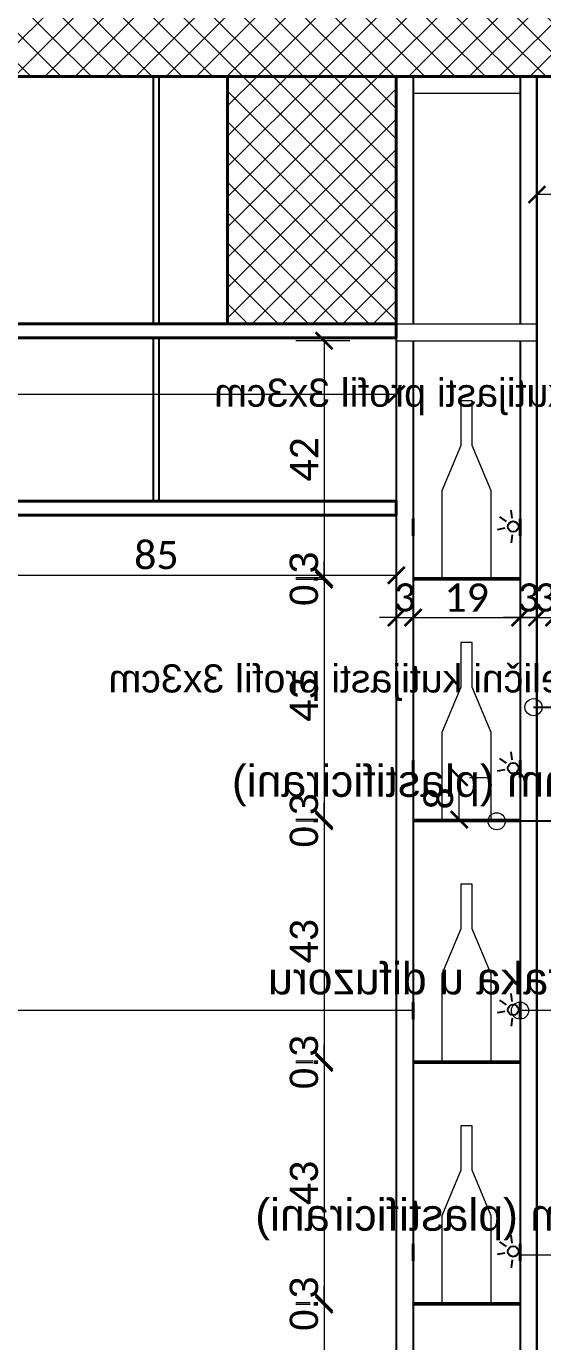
# Model space of a CAD drawing. Header units: centimetres. Extents: x -26724 to 60145, y -23645 to 6771.
# Drawn here: x 7669.3 to 7761.1, y 533.3 to 767.2 of the extents above; entities that cross this region are included whole.
import ezdxf

# ---------------------------------------------------------------- set-up
doc = ezdxf.new("R2010")
doc.units = ezdxf.units.CM
doc.linetypes.add('DALEKOVOD_VN', pattern=[5, 2.5, -2.5])
for name, color, linetype, lineweight in [('2.IZGLED', 7, 'Continuous', 13), ('4.KOTE', 88, 'Continuous', 15), ('zid', 7, 'Continuous', 40)]:
    doc.layers.add(name, color=color, linetype=linetype, lineweight=lineweight)
doc.layers.add('3.IZGLED 2', color=7, linetype='Continuous', lineweight=9, true_color=0x4a4a4a)
doc.layers.add('IZGLED 2', color=253, linetype='Continuous', lineweight=9, true_color=0x828282)
doc.layers.add('tekst', color=7, linetype='Continuous')
doc.layers.add('tekst @ 50', color=7, linetype='Continuous')
doc.styles.add('Notes', font='arial.ttf', dxfattribs={"height": 3})
doc.styles.get("Standard").update_dxf_attribs({"font": 'calibri.ttf'})
doc.dimstyles.new('ja 1 30 izgledi zidova', dxfattribs={"dimtxt": 5, "dimasz": 3, "dimexe": 5, "dimexo": 5, "dimgap": 1, "dimtad": 1, "dimdec": 0, "dimtxsty": 'Standard', "dimblk": 'ARCHTICK', "dimcen": 2.5, "dimclrd": 256, "dimclrt": 7, "dimadec": 0, "dimazin": 0, "dimtfac": 1, "dimtdec": 0, "dimtix": 1, "dimtmove": 1, "dimatfit": 3, "dimldrblk": 'ARCHTICK', "dimfxl": 5, "dimfxlon": 1, "dimlwd": 0, "dimlwe": 9, "dimarcsym": 0})
pattern_1 = [(45, (831.1012, -1e-13), (-2.6940768, 2.6940768), []), (135, (831.1012, -1e-13), (-2.6940768, -2.6940768), [])]

# ---------------------------------------------------------------- blocks, each defined once
blk = doc.blocks.new('_ArchTick')
at = {"color": 0, "linetype": 'ByBlock', "const_width": 0.15}
blk.add_lwpolyline([(-0.5, -0.5), (0.5, 0.5)], dxfattribs=at)
blk = doc.blocks.new('*D1293')
at = {"layer": '4.KOTE', "color": 0, "lineweight": 9, "transparency": 16777216}
for p, q in [((7760.08, 740.56), (7760.08, 732.28)), ((7876.26, 740.34), (7876.26, 732.28))]:
    blk.add_line(p, q, dxfattribs=at)
at = {"layer": '4.KOTE', "lineweight": 0, "transparency": 16777216}
blk.add_line((7876.26, 737.28), (7760.08, 737.28), dxfattribs=at)
at = {"layer": 'Defpoints', "color": 0, "transparency": 16777216}
for p in [(7760.08, 752.26, -13.5), (7876.26, 752.26, 14.67), (7760.08, 737.28)]:
    blk.add_point(p, dxfattribs=at)
at = {"layer": '4.KOTE', "lineweight": 0, "transparency": 16777216, "xscale": 3, "yscale": 3, "zscale": 3, "rotation": 180}
blk.add_blockref('_ArchTick', (7760.08, 737.28), dxfattribs=at)
at = {"layer": '4.KOTE', "lineweight": 0, "transparency": 16777216, "xscale": 3, "yscale": 3, "zscale": 3}
blk.add_blockref('_ArchTick', (7876.26, 737.28), dxfattribs=at)
at = {"layer": '4.KOTE', "color": 7, "transparency": 16777216, "insert": (7818.17, 740.84), "char_height": 5, "attachment_point": 5}
blk.add_mtext('116', dxfattribs=at)
blk = doc.blocks.new('*D1298')
at = {"layer": '4.KOTE', "color": 0, "lineweight": 9, "transparency": 16777216}
for p, q in [((7735.08, 660.98), (7735.08, 667.06)), ((7738.08, 660.98), (7738.08, 667.06))]:
    blk.add_line(p, q, dxfattribs=at)
at = {"layer": '4.KOTE', "lineweight": 0, "transparency": 16777216}
for p, q in [((7735.08, 662.06), (7732.08, 662.06)), ((7735.08, 662.06), (7738.08, 662.06)), ((7738.08, 662.06), (7741.08, 662.06))]:
    blk.add_line(p, q, dxfattribs=at)
at = {"layer": 'Defpoints', "color": 0, "transparency": 16777216}
for p in [(7738.08, 662.06), (7735.08, 656.71, -13.5), (7738.08, 656.71, -13.5)]:
    blk.add_point(p, dxfattribs=at)
at = {"layer": '4.KOTE', "lineweight": 0, "transparency": 16777216, "xscale": 3, "yscale": 3, "zscale": 3}
blk.add_blockref('_ArchTick', (7735.08, 662.06), dxfattribs=at)
at = {"layer": '4.KOTE', "lineweight": 0, "transparency": 16777216, "xscale": 3, "yscale": 3, "zscale": 3, "rotation": 180}
blk.add_blockref('_ArchTick', (7738.08, 662.06), dxfattribs=at)
at = {"layer": '4.KOTE', "color": 7, "transparency": 16777216, "insert": (7736.58, 665.62), "char_height": 5, "attachment_point": 5}
blk.add_mtext('3', dxfattribs=at)
blk = doc.blocks.new('*D1299')
at = {"layer": '4.KOTE', "color": 0, "lineweight": 9, "transparency": 16777216}
for p, q in [((7738.08, 660.98), (7738.08, 667.06)), ((7757.08, 662.71), (7757.08, 667.06))]:
    blk.add_line(p, q, dxfattribs=at)
at = {"layer": '4.KOTE', "lineweight": 0, "transparency": 16777216}
blk.add_line((7738.08, 662.06), (7757.08, 662.06), dxfattribs=at)
at = {"layer": 'Defpoints', "color": 0, "transparency": 16777216}
for p in [(7757.08, 662.06), (7757.08, 660.53, -13.5), (7738.08, 656.71, -13.5)]:
    blk.add_point(p, dxfattribs=at)
at = {"layer": '4.KOTE', "lineweight": 0, "transparency": 16777216, "xscale": 3, "yscale": 3, "zscale": 3, "rotation": 180}
blk.add_blockref('_ArchTick', (7738.08, 662.06), dxfattribs=at)
at = {"layer": '4.KOTE', "lineweight": 0, "transparency": 16777216, "xscale": 3, "yscale": 3, "zscale": 3}
blk.add_blockref('_ArchTick', (7757.08, 662.06), dxfattribs=at)
at = {"layer": '4.KOTE', "color": 7, "transparency": 16777216, "insert": (7747.58, 665.62), "char_height": 5, "attachment_point": 5}
blk.add_mtext('19', dxfattribs=at)
blk = doc.blocks.new('*D1300')
at = {"layer": '4.KOTE', "color": 0, "lineweight": 9, "transparency": 16777216}
for p, q in [((7757.08, 662.71), (7757.08, 667.06)), ((7760.08, 662.42), (7760.08, 667.06))]:
    blk.add_line(p, q, dxfattribs=at)
at = {"layer": '4.KOTE', "lineweight": 0, "transparency": 16777216}
for p, q in [((7757.08, 662.06), (7754.08, 662.06)), ((7757.08, 662.06), (7760.08, 662.06)), ((7760.08, 662.06), (7763.08, 662.06))]:
    blk.add_line(p, q, dxfattribs=at)
at = {"layer": 'Defpoints', "color": 0, "transparency": 16777216}
for p in [(7760.08, 662.06), (7757.08, 660.53, -13.5), (7760.08, 659.96, -13.57)]:
    blk.add_point(p, dxfattribs=at)
at = {"layer": '4.KOTE', "lineweight": 0, "transparency": 16777216, "xscale": 3, "yscale": 3, "zscale": 3}
blk.add_blockref('_ArchTick', (7757.08, 662.06), dxfattribs=at)
at = {"layer": '4.KOTE', "lineweight": 0, "transparency": 16777216, "xscale": 3, "yscale": 3, "zscale": 3, "rotation": 180}
blk.add_blockref('_ArchTick', (7760.08, 662.06), dxfattribs=at)
at = {"layer": '4.KOTE', "color": 7, "transparency": 16777216, "insert": (7758.58, 665.62), "char_height": 5, "attachment_point": 5}
blk.add_mtext('3', dxfattribs=at)
blk = doc.blocks.new('*D1301')
at = {"layer": '4.KOTE', "color": 0, "lineweight": 9, "transparency": 16777216}
for p, q in [((7760.08, 662.42), (7760.08, 667.06)), ((7763.11, 658.34), (7763.11, 667.06))]:
    blk.add_line(p, q, dxfattribs=at)
at = {"layer": '4.KOTE', "lineweight": 0, "transparency": 16777216}
for p, q in [((7760.08, 662.06), (7757.08, 662.06)), ((7760.08, 662.06), (7763.11, 662.06)), ((7763.11, 662.06), (7766.11, 662.06))]:
    blk.add_line(p, q, dxfattribs=at)
at = {"layer": 'Defpoints', "color": 0, "transparency": 16777216}
for p in [(7763.11, 662.06), (7760.08, 659.96, -13.57), (7763.11, 640.94, 14.67)]:
    blk.add_point(p, dxfattribs=at)
at = {"layer": '4.KOTE', "lineweight": 0, "transparency": 16777216, "xscale": 3, "yscale": 3, "zscale": 3}
blk.add_blockref('_ArchTick', (7760.08, 662.06), dxfattribs=at)
at = {"layer": '4.KOTE', "lineweight": 0, "transparency": 16777216, "xscale": 3, "yscale": 3, "zscale": 3, "rotation": 180}
blk.add_blockref('_ArchTick', (7763.11, 662.06), dxfattribs=at)
at = {"layer": '4.KOTE', "color": 7, "transparency": 16777216, "insert": (7761.59, 665.62), "char_height": 5, "attachment_point": 5}
blk.add_mtext('3', dxfattribs=at)
blk = doc.blocks.new('*D1307')
at = {"layer": '4.KOTE', "color": 0, "lineweight": 9, "transparency": 16777216}
for p, q in [((7726.83, 711.29), (7717.25, 711.29)), ((7721.95, 669.11), (7717.25, 669.11))]:
    blk.add_line(p, q, dxfattribs=at)
at = {"layer": '4.KOTE', "lineweight": 0, "transparency": 16777216}
blk.add_line((7722.25, 711.29), (7722.25, 669.11), dxfattribs=at)
at = {"layer": 'Defpoints', "color": 0, "transparency": 16777216}
for p in [(7735.08, 711.29, -5.3), (7722.25, 669.11), (7738.08, 669.11, -39.1)]:
    blk.add_point(p, dxfattribs=at)
at = {"layer": '4.KOTE', "lineweight": 0, "transparency": 16777216, "xscale": 3, "yscale": 3, "zscale": 3}
for p, rotation in [((7722.25, 711.29), 90), ((7722.25, 669.11), 270)]:
    blk.add_blockref('_ArchTick', p, dxfattribs=dict(at, rotation=rotation))
at = {"layer": '4.KOTE', "color": 7, "transparency": 16777216, "insert": (7718.71, 690.2), "char_height": 5, "attachment_point": 5, "rotation": 90}
blk.add_mtext('42', dxfattribs=at)
blk = doc.blocks.new('*D1308')
at = {"layer": '4.KOTE', "lineweight": 0, "transparency": 16777216}
for p, q in [((7722.25, 669.11), (7722.25, 672.11)), ((7722.25, 669.11), (7722.25, 668.81)), ((7722.25, 668.81), (7722.25, 665.81))]:
    blk.add_line(p, q, dxfattribs=at)
at = {"layer": '4.KOTE', "color": 0, "lineweight": 9, "transparency": 16777216}
for p, q in [((7721.95, 669.11), (7717.25, 669.11)), ((7721.95, 668.81), (7717.25, 668.81))]:
    blk.add_line(p, q, dxfattribs=at)
at = {"layer": 'Defpoints', "color": 0, "transparency": 16777216}
for p in [(7738.08, 669.11, -39.1), (7722.25, 668.81), (7738.08, 668.81, -39.1)]:
    blk.add_point(p, dxfattribs=at)
at = {"layer": '4.KOTE', "lineweight": 0, "transparency": 16777216, "xscale": 3, "yscale": 3, "zscale": 3}
for p, rotation in [((7722.25, 669.11), 270), ((7722.25, 668.81), 90)]:
    blk.add_blockref('_ArchTick', p, dxfattribs=dict(at, rotation=rotation))
at = {"layer": '4.KOTE', "color": 7, "transparency": 16777216, "insert": (7718.69, 668.96), "char_height": 5, "attachment_point": 5, "rotation": 90}
blk.add_mtext('{\\fArial|b0|i0|c238|p34;0.3}', dxfattribs=at)
blk = doc.blocks.new('*D1309')
at = {"layer": '4.KOTE', "color": 0, "lineweight": 9, "transparency": 16777216}
for p, q in [((7721.95, 668.81), (7717.25, 668.81)), ((7720.93, 626.15), (7717.25, 626.15))]:
    blk.add_line(p, q, dxfattribs=at)
at = {"layer": '4.KOTE', "lineweight": 0, "transparency": 16777216}
blk.add_line((7722.25, 668.81), (7722.25, 626.15), dxfattribs=at)
at = {"layer": 'Defpoints', "color": 0, "transparency": 16777216}
for p in [(7738.08, 668.81, -39.1), (7722.25, 626.15), (7738.08, 626.15, -52.6)]:
    blk.add_point(p, dxfattribs=at)
at = {"layer": '4.KOTE', "lineweight": 0, "transparency": 16777216, "xscale": 3, "yscale": 3, "zscale": 3}
for p, rotation in [((7722.25, 668.81), 90), ((7722.25, 626.15), 270)]:
    blk.add_blockref('_ArchTick', p, dxfattribs=dict(at, rotation=rotation))
at = {"layer": '4.KOTE', "color": 7, "transparency": 16777216, "insert": (7718.69, 647.48), "char_height": 5, "attachment_point": 5, "rotation": 90}
blk.add_mtext('43', dxfattribs=at)
blk = doc.blocks.new('*D1310')
at = {"layer": '4.KOTE', "lineweight": 0, "transparency": 16777216}
for p, q in [((7722.25, 626.15), (7722.25, 629.15)), ((7722.25, 626.15), (7722.25, 625.85)), ((7722.25, 625.85), (7722.25, 622.85))]:
    blk.add_line(p, q, dxfattribs=at)
at = {"layer": '4.KOTE', "color": 0, "lineweight": 9, "transparency": 16777216}
for p, q in [((7720.93, 626.15), (7717.25, 626.15)), ((7720.93, 625.85), (7717.25, 625.85))]:
    blk.add_line(p, q, dxfattribs=at)
at = {"layer": 'Defpoints', "color": 0, "transparency": 16777216}
for p in [(7722.25, 625.85), (7738.08, 626.15, -52.6), (7738.08, 625.85, -52.6)]:
    blk.add_point(p, dxfattribs=at)
at = {"layer": '4.KOTE', "lineweight": 0, "transparency": 16777216, "xscale": 3, "yscale": 3, "zscale": 3}
for p, rotation in [((7722.25, 626.15), 270), ((7722.25, 625.85), 90)]:
    blk.add_blockref('_ArchTick', p, dxfattribs=dict(at, rotation=rotation))
at = {"layer": '4.KOTE', "color": 7, "transparency": 16777216, "insert": (7718.69, 626), "char_height": 5, "attachment_point": 5, "rotation": 90}
blk.add_mtext('{\\fArial|b0|i0|c238|p34;0.3}', dxfattribs=at)
blk = doc.blocks.new('*D1311')
at = {"layer": '4.KOTE', "color": 0, "lineweight": 9, "transparency": 16777216}
for p, q in [((7720.93, 625.85), (7717.25, 625.85)), ((7720.25, 583.18), (7717.25, 583.18))]:
    blk.add_line(p, q, dxfattribs=at)
at = {"layer": '4.KOTE', "lineweight": 0, "transparency": 16777216}
blk.add_line((7722.25, 625.85), (7722.25, 583.18), dxfattribs=at)
at = {"layer": 'Defpoints', "color": 0, "transparency": 16777216}
for p in [(7738.08, 625.85, -52.6), (7722.25, 583.18), (7738.08, 583.18, -66.1)]:
    blk.add_point(p, dxfattribs=at)
at = {"layer": '4.KOTE', "lineweight": 0, "transparency": 16777216, "xscale": 3, "yscale": 3, "zscale": 3}
for p, rotation in [((7722.25, 625.85), 90), ((7722.25, 583.18), 270)]:
    blk.add_blockref('_ArchTick', p, dxfattribs=dict(at, rotation=rotation))
at = {"layer": '4.KOTE', "color": 7, "transparency": 16777216, "insert": (7718.69, 604.51), "char_height": 5, "attachment_point": 5, "rotation": 90}
blk.add_mtext('43', dxfattribs=at)
blk = doc.blocks.new('*D1312')
at = {"layer": '4.KOTE', "lineweight": 0, "transparency": 16777216}
for p, q in [((7722.25, 583.18), (7722.25, 586.18)), ((7722.25, 583.18), (7722.25, 582.88)), ((7722.25, 582.88), (7722.25, 579.88))]:
    blk.add_line(p, q, dxfattribs=at)
at = {"layer": '4.KOTE', "color": 0, "lineweight": 9, "transparency": 16777216}
for p, q in [((7720.25, 583.18), (7717.25, 583.18)), ((7720.25, 582.88), (7717.25, 582.88))]:
    blk.add_line(p, q, dxfattribs=at)
at = {"layer": 'Defpoints', "color": 0, "transparency": 16777216}
for p in [(7722.25, 582.88), (7738.08, 583.18, -66.1), (7738.08, 582.88, -66.1)]:
    blk.add_point(p, dxfattribs=at)
at = {"layer": '4.KOTE', "lineweight": 0, "transparency": 16777216, "xscale": 3, "yscale": 3, "zscale": 3}
for p, rotation in [((7722.25, 583.18), 270), ((7722.25, 582.88), 90)]:
    blk.add_blockref('_ArchTick', p, dxfattribs=dict(at, rotation=rotation))
at = {"layer": '4.KOTE', "color": 7, "transparency": 16777216, "insert": (7718.69, 583.03), "char_height": 5, "attachment_point": 5, "rotation": 90}
blk.add_mtext('{\\fArial|b0|i0|c238|p34;0.3}', dxfattribs=at)
blk = doc.blocks.new('*D1313')
at = {"layer": '4.KOTE', "color": 0, "lineweight": 9, "transparency": 16777216}
for p, q in [((7720.25, 582.88), (7717.25, 582.88)), ((7719.78, 540.21), (7717.25, 540.21))]:
    blk.add_line(p, q, dxfattribs=at)
at = {"layer": '4.KOTE', "lineweight": 0, "transparency": 16777216}
blk.add_line((7722.25, 582.88), (7722.25, 540.21), dxfattribs=at)
at = {"layer": 'Defpoints', "color": 0, "transparency": 16777216}
for p in [(7738.08, 582.88, -66.1), (7722.25, 540.21), (7738.08, 540.21, -79.6)]:
    blk.add_point(p, dxfattribs=at)
at = {"layer": '4.KOTE', "lineweight": 0, "transparency": 16777216, "xscale": 3, "yscale": 3, "zscale": 3}
for p, rotation in [((7722.25, 582.88), 90), ((7722.25, 540.21), 270)]:
    blk.add_blockref('_ArchTick', p, dxfattribs=dict(at, rotation=rotation))
at = {"layer": '4.KOTE', "color": 7, "transparency": 16777216, "insert": (7718.69, 561.54), "char_height": 5, "attachment_point": 5, "rotation": 90}
blk.add_mtext('43', dxfattribs=at)
blk = doc.blocks.new('*D1314')
at = {"layer": '4.KOTE', "lineweight": 0, "transparency": 16777216}
for p, q in [((7722.25, 540.21), (7722.25, 543.21)), ((7722.25, 540.21), (7722.25, 539.91)), ((7722.25, 539.91), (7722.25, 536.91))]:
    blk.add_line(p, q, dxfattribs=at)
at = {"layer": '4.KOTE', "color": 0, "lineweight": 9, "transparency": 16777216}
for p, q in [((7719.78, 540.21), (7717.25, 540.21)), ((7719.78, 539.91), (7717.25, 539.91))]:
    blk.add_line(p, q, dxfattribs=at)
at = {"layer": 'Defpoints', "color": 0, "transparency": 16777216}
for p in [(7722.25, 539.91), (7738.08, 540.21, -79.6), (7738.08, 539.91, -79.6)]:
    blk.add_point(p, dxfattribs=at)
at = {"layer": '4.KOTE', "lineweight": 0, "transparency": 16777216, "xscale": 3, "yscale": 3, "zscale": 3}
for p, rotation in [((7722.25, 540.21), 270), ((7722.25, 539.91), 90)]:
    blk.add_blockref('_ArchTick', p, dxfattribs=dict(at, rotation=rotation))
at = {"layer": '4.KOTE', "color": 7, "transparency": 16777216, "insert": (7718.69, 540.06), "char_height": 5, "attachment_point": 5, "rotation": 90}
blk.add_mtext('{\\fArial|b0|i0|c238|p34;0.3}', dxfattribs=at)
blk = doc.blocks.new('*D1315')
at = {"layer": '4.KOTE', "color": 0, "lineweight": 9, "transparency": 16777216}
for p, q in [((7719.78, 539.91), (7717.25, 539.91)), ((7725.22, 386.29), (7717.25, 386.29))]:
    blk.add_line(p, q, dxfattribs=at)
at = {"layer": '4.KOTE', "lineweight": 0, "transparency": 16777216}
blk.add_line((7722.25, 539.91), (7722.25, 386.29), dxfattribs=at)
at = {"layer": 'Defpoints', "color": 0, "transparency": 16777216}
for p in [(7738.08, 539.91, -79.6), (7722.25, 386.29), (7735.08, 386.29, -13.5)]:
    blk.add_point(p, dxfattribs=at)
at = {"layer": '4.KOTE', "lineweight": 0, "transparency": 16777216, "xscale": 3, "yscale": 3, "zscale": 3}
for p, rotation in [((7722.25, 539.91), 90), ((7722.25, 386.29), 270)]:
    blk.add_blockref('_ArchTick', p, dxfattribs=dict(at, rotation=rotation))
at = {"layer": '4.KOTE', "color": 7, "transparency": 16777216, "insert": (7718.71, 463.1), "char_height": 5, "attachment_point": 5, "rotation": 90}
blk.add_mtext('154', dxfattribs=at)
blk = doc.blocks.new('*D1322')
at = {"layer": '4.KOTE', "lineweight": 0, "transparency": 16777216}
blk.add_line((7746.27, 626.15), (7746.27, 633.65), dxfattribs=at)
at = {"layer": '4.KOTE', "color": 0, "lineweight": 9, "transparency": 16777216}
for p, q in [((7748.07, 633.65), (7751.27, 633.65)), ((7748.84, 626.15), (7751.27, 626.15))]:
    blk.add_line(p, q, dxfattribs=at)
at = {"layer": 'Defpoints', "color": 0, "transparency": 16777216}
for p in [(7738.08, 633.65, -39.1), (7746.27, 633.65), (7738.08, 626.15, -52.6)]:
    blk.add_point(p, dxfattribs=at)
at = {"layer": '4.KOTE', "lineweight": 0, "transparency": 16777216, "xscale": 3, "yscale": 3, "zscale": 3}
for p, rotation in [((7746.27, 633.65), 90), ((7746.27, 626.15), 270)]:
    blk.add_blockref('_ArchTick', p, dxfattribs=dict(at, rotation=rotation))
at = {"layer": '4.KOTE', "color": 7, "transparency": 16777216, "insert": (7742.71, 629.9), "char_height": 5, "attachment_point": 5, "rotation": 90}
blk.add_mtext('8', dxfattribs=at)
blk = doc.blocks.new('*D1328')
at = {"layer": '3.IZGLED 2', "color": 0, "lineweight": 9, "transparency": 16777216}
for p, q in [((7735.08, 672.17), (7735.08, 664.58)), ((7649.81, 669.09), (7649.81, 664.58))]:
    blk.add_line(p, q, dxfattribs=at)
at = {"layer": '3.IZGLED 2', "lineweight": 0, "transparency": 16777216}
blk.add_line((7649.81, 669.58), (7735.08, 669.58), dxfattribs=at)
at = {"layer": 'Defpoints', "color": 0, "transparency": 16777216}
for p in [(7649.81, 680.29, -31.11), (7735.08, 680.29, -13.5), (7735.08, 669.58)]:
    blk.add_point(p, dxfattribs=at)
at = {"layer": '3.IZGLED 2', "lineweight": 0, "transparency": 16777216, "xscale": 3, "yscale": 3, "zscale": 3, "rotation": 180}
blk.add_blockref('_ArchTick', (7649.81, 669.58), dxfattribs=at)
at = {"layer": '3.IZGLED 2', "lineweight": 0, "transparency": 16777216, "xscale": 3, "yscale": 3, "zscale": 3}
blk.add_blockref('_ArchTick', (7735.08, 669.58), dxfattribs=at)
at = {"layer": '3.IZGLED 2', "color": 7, "transparency": 16777216, "insert": (7692.44, 673.15), "char_height": 5, "attachment_point": 5}
blk.add_mtext('85', dxfattribs=at)
blk = doc.blocks.new('*D1329')
at = {"layer": '4.KOTE', "lineweight": 0, "transparency": 16777216}
blk.add_line((7545.08, 701.8), (7735.08, 701.8), dxfattribs=at)
at = {"layer": '4.KOTE', "color": 0, "lineweight": 9, "transparency": 16777216}
for p, q in [((7545.08, 700.2), (7545.08, 696.8)), ((7735.08, 699.26), (7735.08, 696.8))]:
    blk.add_line(p, q, dxfattribs=at)
at = {"layer": 'Defpoints', "color": 0, "transparency": 16777216}
for p in [(7545.08, 711.79, -41.42), (7735.08, 709.79, -51.18), (7735.08, 701.8)]:
    blk.add_point(p, dxfattribs=at)
at = {"layer": '4.KOTE', "lineweight": 0, "transparency": 16777216, "xscale": 3, "yscale": 3, "zscale": 3, "rotation": 180}
blk.add_blockref('_ArchTick', (7545.08, 701.8), dxfattribs=at)
at = {"layer": '4.KOTE', "lineweight": 0, "transparency": 16777216, "xscale": 3, "yscale": 3, "zscale": 3}
blk.add_blockref('_ArchTick', (7735.08, 701.8), dxfattribs=at)
at = {"layer": '4.KOTE', "color": 7, "transparency": 16777216, "insert": (7640.08, 705.36), "char_height": 5, "attachment_point": 5}
blk.add_mtext('190', dxfattribs=at)

msp = doc.modelspace()

# ---------------------------------------------------------------- hatches: boundary and pattern name
at = {"layer": '3.IZGLED 2', "true_color": 0x136734}
h = msp.add_hatch(dxfattribs=at)
h.set_pattern_fill('ANSI37', color=116, scale=1.2)
h.set_pattern_definition(pattern_1)
h.paths.add_polyline_path([(7400.01, 778.29), (7400.01, 758.29), (7927.91, 758.29), (7927.91, 778.29)])
h = msp.add_hatch(dxfattribs=at)
h.set_pattern_fill('ANSI37', color=116, scale=1.2)
h.set_pattern_definition(pattern_1)
h.paths.add_polyline_path([(7735.08, 758.29), (7705.08, 758.29), (7705.08, 722.26), (7735.08, 722.26)])
h.paths.add_polyline_path([(7735.08, 722.26), (7705.08, 722.26), (7705.08, 714.29), (7735.08, 714.29)])

# ---------------------------------------------------------------- linework, layer by layer
at = {"color": 30}
for p, q in [((7691.94, 714.29, -16.18), (7691.94, 758.29, 4.68)), ((7692.94, 714.29, -16.18), (7692.94, 758.29, 4.68)), ((7691.94, 682.79, -31.11), (7691.94, 711.79, -17.36)), ((7692.94, 682.79, -31.11), (7692.94, 711.79, -17.36))]:
    msp.add_line(p, q, dxfattribs=at)
for p, q in [((7735.08, 758.29, -13.5), (7735.08, 386.29, -13.5)), ((7738.08, 758.29, -13.5), (7738.08, 714.29, -13.5)), ((7757.08, 758.29, -13.5), (7757.08, 714.29, -13.5)), ((7760.08, 758.29, -13.5), (7760.08, 386.29, -13.5)), ((7760.08, 530.29, -13.67), (7760.08, 758.29, -13.5)), ((7760.08, 530.29, -13.67), (7760.08, 758.29, -13.5)), ((7738.08, 711.29, -13.5), (7738.08, 386.29, -13.5)), ((7757.08, 711.29, -13.5), (7757.08, 386.29, -13.5)), ((7738.08, 669.11, -39.1), (7757.08, 669.11, -39.1)), ((7738.08, 668.81, -39.1), (7757.08, 668.81, -39.1)), ((7738.08, 626.15, -52.6), (7757.08, 626.15, -52.6)), ((7738.08, 625.85, -52.6), (7757.08, 625.85, -52.6)), ((7738.08, 583.18, -66.1), (7757.08, 583.18, -66.1)), ((7738.08, 582.88, -66.1), (7757.08, 582.88, -66.1)), ((7738.08, 540.21, -79.6), (7757.08, 540.21, -79.6)), ((7738.08, 539.91, -79.6), (7757.08, 539.91, -79.6))]:
    msp.add_line(p, q)
at = {"layer": '2.IZGLED'}
for p, q in [((7735.08, 758.29, -49.61), (7760.08, 758.29, -13.5)), ((7738.08, 755.29, -13.5), (7757.08, 755.29, -13.5)), ((7735.08, 714.29, -41.42), (7760.08, 714.29, -5.3)), ((7735.08, 711.29, -5.3), (7760.08, 711.29, -5.3))]:
    msp.add_line(p, q, dxfattribs=at)
at = {"layer": '2.IZGLED', "color": 6}
for points, elevation in [([(7748.58, 700.61), (7746.58, 700.61), (7746.58, 692.69), (7743.2, 684.61), (7743.2, 669.11), (7751.95, 669.11), (7751.95, 684.61), (7748.58, 692.69)], -39.1), ([(7748.58, 657.65), (7746.58, 657.65), (7746.58, 649.72), (7743.2, 641.65), (7743.2, 626.15), (7751.95, 626.15), (7751.95, 641.65), (7748.58, 649.72)], -52.6), ([(7748.58, 614.68), (7746.58, 614.68), (7746.58, 606.75), (7743.2, 598.68), (7743.2, 583.18), (7751.95, 583.18), (7751.95, 598.68), (7748.58, 606.75)], -66.1), ([(7748.58, 571.71), (7746.58, 571.71), (7746.58, 563.79), (7743.2, 555.71), (7743.2, 540.21), (7751.95, 540.21), (7751.95, 555.71), (7748.58, 563.79)], -79.6)]:
    msp.add_lwpolyline(points, close=True, dxfattribs=dict(at, elevation=elevation))
at = {"layer": '3.IZGLED 2', "ltscale": 0.8, "elevation": -52.6}
for points in [[(7738.08, 592.18), (7666.71, 592.18)], [(7848.12, 592.18), (7757.08, 592.18)], [(7869.14, 548.7), (7757.08, 548.7)]]:
    msp.add_lwpolyline(points, dxfattribs=at)
at = {"layer": '4.KOTE'}
for centre in [(7759.48, 646.13), (7752.93, 625.85, -52.6), (7757.08, 592.18, -52.6)]:
    msp.add_circle(centre, 1.52, dxfattribs=at)
at = {"layer": 'IZGLED 2'}
for p, q in [((7735.08, 714.29, -28.28), (7735.08, 758.29, -13.5)), ((7735.08, 682.79, -60.25), (7735.08, 709.79, -51.18))]:
    msp.add_line(p, q, dxfattribs=at)
at = {"layer": 'tekst'}
msp.add_line((7759.48, 646.13), (7851.76, 646.13), dxfattribs=at)
at = {"layer": 'tekst', "ltscale": 0.8, "elevation": -52.6}
msp.add_lwpolyline([(7865, 625.85), (7752.93, 625.85)], dxfattribs=at)
at = {"layer": 'zid'}
for p, q in [((7400.01, 758.29, -13.5), (7927.91, 758.29, -13.5)), ((7738.08, 679.61, -25.6), (7738.08, 676.61, -25.6)), ((7757.08, 679.61, -25.6), (7757.08, 676.61, -25.6)), ((7738.08, 636.65, -39.1), (7738.08, 633.65, -39.1)), ((7757.08, 636.65, -39.1), (7757.08, 633.65, -39.1)), ((7738.08, 593.68, -52.6), (7738.08, 590.68, -52.6)), ((7757.08, 593.68, -52.6), (7757.08, 590.68, -52.6)), ((7738.08, 550.71, -66.1), (7738.08, 547.71, -66.1)), ((7757.08, 550.71, -66.1), (7757.08, 547.71, -66.1))]:
    msp.add_line(p, q, dxfattribs=at)
at = {"layer": 'zid', "color": 1, "linetype": 'DALEKOVOD_VN', "ltscale": 3}
msp.add_line((7649.81, 682.79, -31.11), (7735.08, 682.79, -31.11), dxfattribs=at)
at = {"layer": 'zid', "lineweight": 25}
for p, q in [((7755.69, 679.75), (7755.53, 681.15)), ((7754.65, 679.14), (7753.51, 679.98)), ((7754.39, 677.97), (7753, 677.7)), ((7755.69, 676.76), (7755.53, 675.36)), ((7754.65, 636.17, -13.5), (7753.51, 637.01, -13.5)), ((7755.69, 636.78, -13.5), (7755.53, 638.18, -13.5)), ((7754.39, 635, -13.5), (7753, 634.73, -13.5)), ((7755.69, 633.79, -13.5), (7755.53, 632.39, -13.5)), ((7755.69, 593.81, -27), (7755.53, 595.21, -27)), ((7754.39, 592.03, -27), (7753, 591.76, -27)), ((7754.65, 593.21, -27), (7753.51, 594.04, -27)), ((7755.69, 590.83, -27), (7755.53, 589.43, -27)), ((7755.69, 550.84, -40.5), (7755.53, 552.24, -40.5)), ((7754.65, 550.24, -40.5), (7753.51, 551.07, -40.5)), ((7754.39, 549.06, -40.5), (7753, 548.79, -40.5)), ((7755.69, 547.86, -40.5), (7755.53, 546.46, -40.5))]:
    msp.add_line(p, q, dxfattribs=at)
at = {"layer": 'zid', "elevation": -13.5}
for points in [[(7705.08, 714.29), (7705.08, 758.29)], [(7705.08, 714.29), (7735.08, 714.29), (7735.08, 758.29)]]:
    msp.add_lwpolyline(points, dxfattribs=at)
at = {"layer": 'zid', "color": 30}
for points, elevation in [([(7735.08, 711.79), (7545.08, 711.79), (7545.08, 714.29), (7735.08, 714.29)], -41.42), ([(7735.08, 680.29), (7649.81, 680.29), (7649.81, 682.79), (7735.08, 682.79)], -31.11)]:
    msp.add_lwpolyline(points, close=True, dxfattribs=dict(at, elevation=elevation))
at = {"layer": 'zid', "lineweight": 25}
for centre in [(7755.86, 678.25), (7755.86, 635.29, -13.5), (7755.86, 592.32, -27), (7755.86, 549.35, -40.5)]:
    msp.add_circle(centre, 0.935, dxfattribs=at)

# ---------------------------------------------------------------- texts
at = {"layer": 'tekst @ 50', "ltscale": 0.8, "extrusion": (0, 0, -1), "attachment_point": 1, "text_direction": (-1, 0, 0), "style": 'Notes'}
for s, insert, char_height in [('{\\fArial|b0|i0|c238|p34;čelični kutijasti profil 3x3cm}', (7786.94, 704.56, -13.5), 5), ('{\\fArial|b0|i0|c238|p34;čelični kutijasti profil 3x3cm}', (7768.16, 653.75, -13.5), 5), ('{\\fArial|b0|i0|c238|p34;\\H0.76978x;flah 3mm \\fArial|b0|i0|c0|p34;(\\fArial|b0|i0|c238|p34;plastificirani\\fArial|b0|i0|c0|p34;)\\fArial|b0|i0|c238|p34; } ', (7787.37, 635.87, -52.6), 7.37343), ('{\\fArial|b0|i0|c238|p34;\\H0.76978x;led \\fArial|b0|i0|c0|p34;traka\\fArial|b0|i0|c238|p34; u difuzoru } ', (7779.71, 600.75), 7.37343), ('{\\fArial|b0|i0|c238|p34;\\H0.76978x;flah 3mm \\fArial|b0|i0|c0|p34;(\\fArial|b0|i0|c238|p34;plastificirani\\fArial|b0|i0|c0|p34;)\\fArial|b0|i0|c238|p34; } ', (7791.52, 558.72, -52.6), 7.37343)]:
    msp.add_mtext_dynamic_manual_height_columns(s, width=290.6445, gutter_width=750, heights=[0], dxfattribs=dict(at, insert=insert, char_height=char_height))

# ---------------------------------------------------------------- dimensions: what is measured, and where the dimension line sits
at = {"layer": '3.IZGLED 2'}
dim = msp.add_linear_dim(base=(7735.08, 669.58), p1=(7649.81, 680.29, -31.11), p2=(7735.08, 680.29, -13.5), dimstyle='ja 1 30 izgledi zidova', dxfattribs=at)
dim.commit()
dim.dimension.update_dxf_attribs({"geometry": '*D1328', "text_midpoint": (7692.44, 673.15)})
at = {"layer": '4.KOTE'}
for base, p1, p2, picture, middle in [((7760.08, 737.28), (7876.26, 752.26, 14.67), (7760.08, 752.26, -13.5), '*D1293', (7818.17, 740.84)), ((7735.08, 701.8), (7545.08, 711.79, -41.42), (7735.08, 709.79, -51.18), '*D1329', (7640.08, 705.36)), ((7738.08, 662.06), (7735.08, 656.71, -13.5), (7738.08, 656.71, -13.5), '*D1298', (7736.58, 665.62)), ((7757.08, 662.06), (7738.08, 656.71, -13.5), (7757.08, 660.53, -13.5), '*D1299', (7747.58, 665.62)), ((7760.08, 662.06), (7757.08, 660.53, -13.5), (7760.08, 659.96, -13.57), '*D1300', (7758.58, 665.62)), ((7763.11, 662.06), (7760.08, 659.96, -13.57), (7763.11, 640.94, 14.67), '*D1301', (7761.59, 665.62))]:
    dim = msp.add_linear_dim(base=base, p1=p1, p2=p2, dimstyle='ja 1 30 izgledi zidova', dxfattribs=at)
    dim.commit()
    dim.dimension.update_dxf_attribs({"geometry": picture, "text_midpoint": middle})
for base, p1, p2, picture, middle in [((7722.25, 669.11), (7735.08, 711.29, -5.3), (7738.08, 669.11, -39.1), '*D1307', (7718.71, 690.2)), ((7722.25, 626.15), (7738.08, 668.81, -39.1), (7738.08, 626.15, -52.6), '*D1309', (7718.69, 647.48)), ((7746.2701622, 633.6464042), (7738.0794458, 626.1464039, -52.5953324), (7738.0794458, 633.6464042, -39.0953324), '*D1322', (7742.7086238, 629.896404)), ((7722.25, 583.18), (7738.08, 625.85, -52.6), (7738.08, 583.18, -66.1), '*D1311', (7718.69, 604.51)), ((7722.25, 540.21), (7738.08, 582.88, -66.1), (7738.08, 540.21, -79.6), '*D1313', (7718.69, 561.54)), ((7722.25, 386.29), (7738.08, 539.91, -79.6), (7735.08, 386.29, -13.5), '*D1315', (7718.71, 463.1))]:
    dim = msp.add_linear_dim(base=base, p1=p1, p2=p2, angle=90, dimstyle='ja 1 30 izgledi zidova', dxfattribs=at)
    dim.commit()
    dim.dimension.update_dxf_attribs({"geometry": picture, "text_midpoint": middle})
for base, p1, p2, picture, middle in [((7722.25, 668.81), (7738.08, 669.11, -39.1), (7738.08, 668.81, -39.1), '*D1308', (7718.69, 668.96)), ((7722.25, 625.85), (7738.08, 626.15, -52.6), (7738.08, 625.85, -52.6), '*D1310', (7718.69, 626)), ((7722.25, 582.88), (7738.08, 583.18, -66.1), (7738.08, 582.88, -66.1), '*D1312', (7718.69, 583.03)), ((7722.25, 539.91), (7738.08, 540.21, -79.6), (7738.08, 539.91, -79.6), '*D1314', (7718.69, 540.06))]:
    dim = msp.add_linear_dim(base=base, p1=p1, p2=p2, angle=90, text='{\\fArial|b0|i0|c238|p34;0.3}', dimstyle='ja 1 30 izgledi zidova', dxfattribs=at)
    dim.commit()
    dim.dimension.update_dxf_attribs({"geometry": picture, "text_midpoint": middle})

doc.saveas('drawing.dxf')
